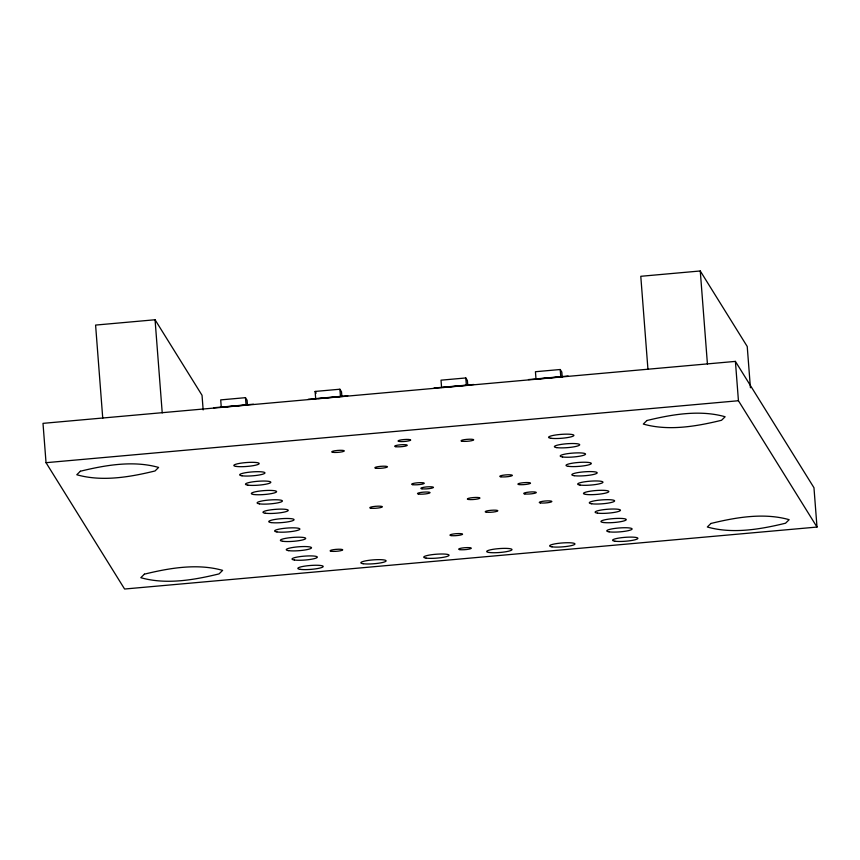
<?xml version="1.0" encoding="UTF-8"?>
<svg xmlns="http://www.w3.org/2000/svg" width="860" height="860" viewBox="0 0 860 860"><rect width="100%" height="100%" fill="white"/><g stroke="black" fill="none" stroke-linecap="round" stroke-linejoin="round"><path stroke-width="1.29" d="M203.153 409.93L202.035 395.288L155.058 319.759L95.589 325.08L102.748 418.229M750.414 387.752L747.232 346.505L700.266 270.975L640.786 276.296L647.956 369.435M245.487 397.675L220.708 399.889L221.267 407.264L246.057 405.049L245.487 397.675L247.089 400.255L247.465 405.167M315.695 398.814L315.125 391.44L339.904 389.225L341.506 391.805L341.893 396.718M467.786 385.452L467.399 380.539L465.798 377.959L441.019 380.174L441.588 387.548M562.203 377.002L561.827 372.09L560.215 369.51L535.436 371.724L536.006 379.11L546.444 378.174M213.721 407.748L253.377 404.2M308.138 399.298L347.795 395.75M434.031 388.032L473.688 384.485M528.459 379.582L568.105 376.035M318.297 398.588L335.26 397.073M337.862 396.836L340.474 396.6L339.904 389.225M442.889 387.441L466.367 385.334L465.798 377.959M549.045 377.938L560.784 376.884L560.215 369.51M735.408 361.394L43 423.356L46.032 462.691L124.593 589.025L817 527.062L813.968 487.727L735.408 361.394L738.439 400.738L817 527.062M46.032 462.691L738.439 400.738M315.125 391.44L316.19 393.16M700.266 270.975L707.436 364.113M155.058 319.759L162.228 412.908M80.378 471.226L76.787 474.752C102.071 481.912 129.871 477.106 155.026 470.968L158.616 467.431C133.332 460.283 105.544 465.088 80.378 471.226M144.394 574.158L140.803 577.694C166.088 584.843 193.876 580.048 219.042 573.899L222.632 570.374C197.349 563.214 169.549 568.019 144.394 574.158M646.892 420.529L643.301 424.066C668.596 431.225 696.385 426.42 721.54 420.271L725.13 416.745C699.846 409.586 672.058 414.391 646.892 420.529M710.908 523.471L707.318 526.997C732.602 534.157 760.401 529.351 785.556 523.213L789.147 519.677C763.863 512.528 736.074 517.322 710.908 523.471M332.852 452.338A6.343 0.978 -4.4 0 0 343.753 451.36A6.343 0.978 -4.4 0 0 337.432 450.446A6.343 0.978 -4.4 0 0 332.852 452.338M375.971 468.238A6.343 0.978 -4.4 0 0 386.871 467.26A6.343 0.978 -4.4 0 0 380.55 466.346A6.343 0.978 -4.4 0 0 375.971 468.238M421.991 488.813A6.343 0.978 -4.4 0 0 432.892 487.835A6.343 0.978 -4.4 0 0 426.571 486.921A6.343 0.978 -4.4 0 0 421.991 488.813M540.402 502.917A6.343 0.978 -4.4 0 0 551.303 501.939A6.343 0.978 -4.4 0 0 544.982 501.025A6.343 0.978 -4.4 0 0 540.402 502.917M524.847 493.941A6.343 0.978 -4.4 0 0 535.748 492.963A6.343 0.978 -4.4 0 0 529.427 492.049A6.343 0.978 -4.4 0 0 524.847 493.941M418.605 494.059A6.343 0.978 -4.4 0 0 429.505 493.081A6.343 0.978 -4.4 0 0 423.185 492.167A6.343 0.978 -4.4 0 0 418.605 494.059M459.81 549.637A6.343 0.978 -4.4 0 0 470.721 548.669A6.343 0.978 -4.4 0 0 464.389 547.745A6.343 0.978 -4.4 0 0 459.81 549.637M500.907 476.816A6.343 0.978 -4.4 0 0 511.808 475.838A6.343 0.978 -4.4 0 0 505.487 474.924A6.343 0.978 -4.4 0 0 500.907 476.816M412.789 484.696A6.343 0.978 -4.4 0 0 423.69 483.728A6.343 0.978 -4.4 0 0 417.358 482.804A6.343 0.978 -4.4 0 0 412.789 484.696M331.25 551.271A6.343 0.978 -4.4 0 0 342.151 550.292A6.343 0.978 -4.4 0 0 335.83 549.379A6.343 0.978 -4.4 0 0 331.25 551.271M462.185 441.255A6.343 0.978 -4.4 0 0 473.086 440.288A6.343 0.978 -4.4 0 0 466.765 439.363A6.343 0.978 -4.4 0 0 462.185 441.255M451.081 535.608A6.343 0.978 -4.4 0 0 461.992 534.63A6.343 0.978 -4.4 0 0 455.66 533.716A6.343 0.978 -4.4 0 0 451.081 535.608M486.362 512.194A6.343 0.978 -4.4 0 0 497.273 511.216A6.343 0.978 -4.4 0 0 490.942 510.302A6.343 0.978 -4.4 0 0 486.362 512.194M399.19 441.459A6.343 0.978 -4.4 0 0 410.091 440.492A6.343 0.978 -4.4 0 0 403.759 439.567A6.343 0.978 -4.4 0 0 399.19 441.459M370.918 508.206A6.343 0.978 -4.4 0 0 381.818 507.228A6.343 0.978 -4.4 0 0 375.498 506.314A6.343 0.978 -4.4 0 0 370.918 508.206M468.485 499.477A6.343 0.978 -4.4 0 0 479.385 498.499A6.343 0.978 -4.4 0 0 473.065 497.585A6.343 0.978 -4.4 0 0 468.485 499.477M519.031 484.578A6.343 0.978 -4.4 0 0 529.932 483.599A6.343 0.978 -4.4 0 0 523.6 482.686A6.343 0.978 -4.4 0 0 519.031 484.578M395.804 446.706A6.343 0.978 -4.4 0 0 406.705 445.727A6.343 0.978 -4.4 0 0 400.384 444.813A6.343 0.978 -4.4 0 0 395.804 446.706M609.106 531.835A12.674 1.956 -4.4 0 0 630.917 529.889A12.674 1.956 -4.4 0 0 618.265 528.051A12.674 1.956 -4.4 0 0 609.106 531.835M603.29 522.482A12.674 1.956 -4.4 0 0 625.102 520.526A12.674 1.956 -4.4 0 0 612.449 518.698A12.674 1.956 -4.4 0 0 603.29 522.482M597.474 513.119A12.674 1.956 -4.4 0 0 619.275 511.173A12.674 1.956 -4.4 0 0 606.633 509.335A12.674 1.956 -4.4 0 0 597.474 513.119M591.648 503.767A12.674 1.956 -4.4 0 0 613.459 501.81A12.674 1.956 -4.4 0 0 600.807 499.983A12.674 1.956 -4.4 0 0 591.648 503.767M585.832 494.403A12.674 1.956 -4.4 0 0 607.633 492.457A12.674 1.956 -4.4 0 0 594.991 490.619A12.674 1.956 -4.4 0 0 585.832 494.403M580.016 485.051A12.674 1.956 -4.4 0 0 601.817 483.094A12.674 1.956 -4.4 0 0 589.175 481.267A12.674 1.956 -4.4 0 0 580.016 485.051M574.19 475.688A12.674 1.956 -4.4 0 0 596.001 473.742A12.674 1.956 -4.4 0 0 583.349 471.904A12.674 1.956 -4.4 0 0 574.19 475.688M568.374 466.335A12.674 1.956 -4.4 0 0 590.175 464.378A12.674 1.956 -4.4 0 0 577.533 462.551A12.674 1.956 -4.4 0 0 568.374 466.335M562.558 456.972A12.674 1.956 -4.4 0 0 584.359 455.026A12.674 1.956 -4.4 0 0 571.717 453.188A12.674 1.956 -4.4 0 0 562.558 456.972M556.732 447.619A12.674 1.956 -4.4 0 0 578.543 445.663A12.674 1.956 -4.4 0 0 565.891 443.835A12.674 1.956 -4.4 0 0 556.732 447.619M550.916 438.256A12.674 1.956 -4.4 0 0 572.717 436.31A12.674 1.956 -4.4 0 0 560.075 434.472A12.674 1.956 -4.4 0 0 550.916 438.256M236.188 466.421A12.674 1.956 -4.4 0 0 257.989 464.475A12.674 1.956 -4.4 0 0 245.337 462.637A12.674 1.956 -4.4 0 0 236.188 466.421M242.004 475.784A12.674 1.956 -4.4 0 0 263.805 473.828A12.674 1.956 -4.4 0 0 251.163 472A12.674 1.956 -4.4 0 0 242.004 475.784M247.82 485.137A12.674 1.956 -4.4 0 0 269.631 483.191A12.674 1.956 -4.4 0 0 256.979 481.353A12.674 1.956 -4.4 0 0 247.82 485.137M253.646 494.489A12.674 1.956 -4.4 0 0 275.447 492.543A12.674 1.956 -4.4 0 0 262.794 490.716A12.674 1.956 -4.4 0 0 253.646 494.489M259.462 503.852A12.674 1.956 -4.4 0 0 281.263 501.896A12.674 1.956 -4.4 0 0 268.621 500.068A12.674 1.956 -4.4 0 0 259.462 503.852M265.278 513.205A12.674 1.956 -4.4 0 0 287.089 511.259A12.674 1.956 -4.4 0 0 274.437 509.432A12.674 1.956 -4.4 0 0 265.278 513.205M271.104 522.568A12.674 1.956 -4.4 0 0 292.905 520.612A12.674 1.956 -4.4 0 0 280.252 518.784A12.674 1.956 -4.4 0 0 271.104 522.568M276.92 531.921A12.674 1.956 -4.4 0 0 298.721 529.975A12.674 1.956 -4.4 0 0 286.079 528.148A12.674 1.956 -4.4 0 0 276.92 531.921M282.736 541.284A12.674 1.956 -4.4 0 0 304.548 539.327A12.674 1.956 -4.4 0 0 291.895 537.5A12.674 1.956 -4.4 0 0 282.736 541.284M288.562 550.636A12.674 1.956 -4.4 0 0 310.363 548.691A12.674 1.956 -4.4 0 0 297.721 546.863A12.674 1.956 -4.4 0 0 288.562 550.636M294.378 560A12.674 1.956 -4.4 0 0 316.179 558.043A12.674 1.956 -4.4 0 0 303.537 556.216A12.674 1.956 -4.4 0 0 294.378 560M300.194 569.352A12.674 1.956 -4.4 0 0 322.005 567.407A12.674 1.956 -4.4 0 0 309.353 565.568A12.674 1.956 -4.4 0 0 300.194 569.352M363.146 563.719A12.674 1.956 -4.4 0 0 384.947 561.774A12.674 1.956 -4.4 0 0 372.305 559.946A12.674 1.956 -4.4 0 0 363.146 563.719M426.087 558.097A12.674 1.956 -4.4 0 0 447.899 556.14A12.674 1.956 -4.4 0 0 435.246 554.313A12.674 1.956 -4.4 0 0 426.087 558.097M489.039 552.464A12.674 1.956 -4.4 0 0 510.84 550.508A12.674 1.956 -4.4 0 0 498.198 548.68A12.674 1.956 -4.4 0 0 489.039 552.464M551.98 546.831A12.674 1.956 -4.4 0 0 573.792 544.875A12.674 1.956 -4.4 0 0 561.139 543.047A12.674 1.956 -4.4 0 0 551.98 546.831M614.932 541.198A12.674 1.956 -4.4 0 0 636.733 539.241A12.674 1.956 -4.4 0 0 624.091 537.414A12.674 1.956 -4.4 0 0 614.932 541.198"/></g></svg>
